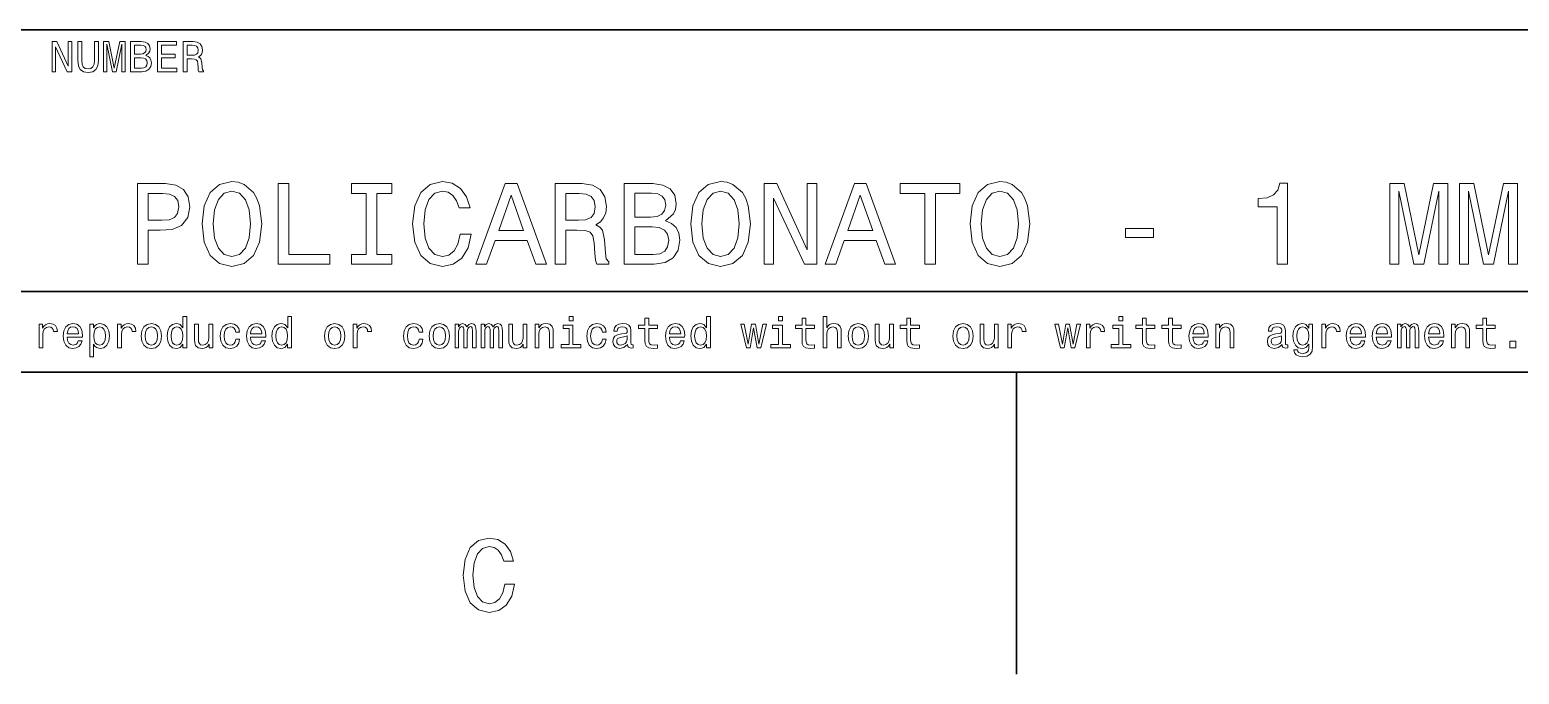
# Model space of a CAD drawing. Extents: x 0 to 841, y 0 to 594.
# Drawn here: x 686.5 to 760.5, y 5 to 37 of the extents above; entities that cross this region are included whole.
import ezdxf

# ---------------------------------------------------------------- set-up
doc = ezdxf.new("R2010")
doc.units = 0

msp = doc.modelspace()

# ---------------------------------------------------------------- linework, layer by layer
at = {"color": 7, "lineweight": 35}
for p, q in [((631, 37), (796, 37)), ((631, 24), (796, 24)), ((20, 20), (821, 20)), ((631, 20), (821, 20))]:
    msp.add_line(p, q, dxfattribs=at)
at = {"color": 7, "lineweight": 35, "ltscale": 0.375}
msp.add_line((735.5, 20), (735.5, 5), dxfattribs=at)
at = {"color": 7, "lineweight": 13}
for points in [[(687.567017, 34.918587), (687.746399, 34.918587), (687.746399, 36.148415), (688.32135, 34.918587), (688.552612, 34.918587), (688.552612, 36.418587), (688.371033, 36.418587), (688.371033, 35.188759), (687.802612, 36.418587), (687.567017, 36.418587)], [(688.84436, 35.489193), (688.874634, 35.219021), (688.969727, 35.026657), (689.1297, 34.916424), (689.360962, 34.877522), (689.590088, 34.916424), (689.75, 35.026657), (689.845093, 35.216858), (689.877502, 35.489193), (689.877502, 36.418587), (689.676514, 36.418587), (689.676514, 35.478386), (689.657043, 35.294666), (689.598694, 35.162823), (689.499268, 35.085014), (689.360962, 35.059078), (689.218323, 35.085014), (689.118896, 35.162823), (689.060547, 35.292507), (689.043213, 35.478386), (689.043213, 36.418587), (688.84436, 36.418587)], [(690.121765, 34.918587), (690.288208, 34.918587), (690.288208, 36.280258), (690.569153, 34.918587), (690.755066, 34.918587), (691.033875, 36.280258), (691.033875, 34.918587), (691.202454, 34.918587), (691.202454, 36.418587), (690.938782, 36.418587), (690.662109, 35.095821), (690.387634, 36.418587), (690.121765, 36.418587)], [(692.233459, 35.729107), (692.384705, 35.854465), (692.423645, 35.938759), (692.436584, 36.042507), (692.408508, 36.204609), (692.324219, 36.321323), (692.188049, 36.392651), (691.997864, 36.418587), (691.463989, 36.418587), (691.463989, 34.918587), (692.028076, 34.918587), (692.229126, 34.948845), (692.378235, 35.037464), (692.471191, 35.177952), (692.503601, 35.368153), (692.484131, 35.495678), (692.432251, 35.601585), (692.347961, 35.679394)], [(692.810547, 34.918587), (693.761536, 34.918587), (693.761536, 35.100143), (693.009399, 35.100143), (693.009399, 35.608067), (693.679382, 35.608067), (693.679382, 35.787464), (693.009399, 35.787464), (693.009399, 36.23703), (693.744263, 36.23703), (693.744263, 36.418587), (692.810547, 36.418587)], [(694.083557, 34.918587), (694.284607, 34.918587), (694.284607, 35.551872), (694.489929, 35.551872), (694.641235, 35.545387), (694.736328, 35.515129), (694.788208, 35.443802), (694.809814, 35.31628), (694.820618, 35.121758), (694.833557, 34.994236), (694.859497, 34.918587), (695.086487, 34.918587), (695.086487, 34.959652), (695.036743, 35.020172), (695.01947, 35.132565), (695.004333, 35.374638), (694.96759, 35.554035), (694.917847, 35.610229), (694.840088, 35.651295), (694.926514, 35.70533), (694.987061, 35.780979), (695.02594, 35.87608), (695.038879, 35.990631), (695.008667, 36.172188), (694.92218, 36.308357), (694.779541, 36.390488), (694.585022, 36.418587), (694.083557, 36.418587)], [(691.956787, 35.796108), (691.662842, 35.796108), (691.662842, 36.239193), (691.97406, 36.239193), (692.090759, 36.226223), (692.172913, 36.187317), (692.222595, 36.120316), (692.239929, 36.020893), (692.220459, 35.921467), (692.168579, 35.852303), (692.079956, 35.809078)], [(692.004333, 35.09798), (691.662842, 35.09798), (691.662842, 35.614552), (691.984863, 35.614552), (692.121033, 35.599422), (692.218323, 35.554035), (692.276672, 35.476223), (692.296143, 35.363831), (692.276672, 35.244957), (692.222595, 35.162823), (692.131836, 35.11311)], [(694.528809, 36.234871), (694.660645, 36.221901), (694.753601, 36.180836), (694.811951, 36.105186), (694.831421, 35.986309), (694.809814, 35.86095), (694.751465, 35.785301), (694.652039, 35.746395), (694.515869, 35.735588), (694.284607, 35.735588), (694.284607, 36.234871)], [(691.82135, 25.360231), (692.351624, 25.360231), (692.351624, 27.048992), (692.939514, 27.048992), (693.533142, 27.07781), (694.005798, 27.279539), (694.311279, 27.671471), (694.414978, 28.207493), (694.33429, 28.703171), (694.10376, 29.066284), (693.723389, 29.285303), (693.204651, 29.360231), (691.82135, 29.360231)], [(693.060547, 28.870317), (693.406372, 28.835735), (693.659973, 28.726225), (693.809814, 28.524496), (693.861694, 28.207493), (693.804077, 27.873199), (693.648438, 27.671471), (693.383301, 27.567724), (693.020203, 27.538906), (692.351624, 27.538906), (692.351624, 28.870317)], [(695.02594, 27.360231), (695.1297, 26.461096), (695.429443, 25.798271), (695.896301, 25.38905), (696.507202, 25.250721), (697.112427, 25.38905), (697.585022, 25.798271), (697.878967, 26.461096), (697.988464, 27.360231), (697.878967, 28.253603), (697.752197, 28.616714), (697.585022, 28.916428), (697.112427, 29.325649), (696.824219, 29.429396), (696.507202, 29.469742), (695.890503, 29.325649), (695.423645, 28.922192), (695.1297, 28.259367)], [(695.579285, 27.360231), (695.6427, 28.057638), (695.832886, 28.570606), (696.126831, 28.881845), (696.507202, 28.991356), (696.881836, 28.881845), (697.175781, 28.564842), (697.366028, 28.051874), (697.435181, 27.360231), (697.366028, 26.662825), (697.175781, 26.149857), (696.881836, 25.838617), (696.507202, 25.734871), (696.126831, 25.838617), (695.832886, 26.149857), (695.6427, 26.657061)], [(698.806946, 25.360231), (701.377563, 25.360231), (701.377563, 25.844381), (699.337219, 25.844381), (699.337219, 29.360231), (698.806946, 29.360231)], [(703.18158, 25.844381), (702.443848, 25.844381), (702.443848, 25.360231), (704.449585, 25.360231), (704.449585, 25.844381), (703.711853, 25.844381), (703.711853, 28.876081), (704.449585, 28.876081), (704.449585, 29.360231), (702.443848, 29.360231), (702.443848, 28.876081), (703.18158, 28.876081)], [(707.850159, 26.847263), (707.734863, 26.363113), (707.544678, 26.017292), (707.279541, 25.804035), (706.968323, 25.734871), (706.593689, 25.838617), (706.299744, 26.149857), (706.10376, 26.657061), (706.040344, 27.360231), (706.10376, 28.057638), (706.293945, 28.570606), (706.587891, 28.881845), (706.968323, 28.991356), (707.244995, 28.933718), (707.481262, 28.772335), (707.66571, 28.51297), (707.792542, 28.155621), (708.340088, 28.155621), (708.167175, 28.703171), (707.867432, 29.118156), (707.458252, 29.377522), (706.968323, 29.469742), (706.357361, 29.325649), (705.890503, 28.922192), (705.59082, 28.259367), (705.487061, 27.360231), (705.59082, 26.461096), (705.890503, 25.798271), (706.357361, 25.38905), (706.968323, 25.250721), (707.504333, 25.360231), (707.936646, 25.665707), (708.242065, 26.167149), (708.403503, 26.847263)], [(708.634033, 25.360231), (709.164307, 25.360231), (709.585022, 26.536024), (711.18158, 26.536024), (711.602295, 25.360231), (712.144104, 25.360231), (710.680115, 29.365995), (710.092224, 29.365995)], [(712.570618, 25.360231), (713.106628, 25.360231), (713.106628, 27.048992), (713.654175, 27.048992), (714.057678, 27.0317), (714.311279, 26.95101), (714.449585, 26.760807), (714.507202, 26.42075), (714.536011, 25.902018), (714.570618, 25.56196), (714.639771, 25.360231), (715.244995, 25.360231), (715.244995, 25.469742), (715.112427, 25.631124), (715.066284, 25.930836), (715.02594, 26.57637), (714.927979, 27.054756), (714.79541, 27.204613), (714.587891, 27.314121), (714.818481, 27.458214), (714.979858, 27.659943), (715.083618, 27.913546), (715.118164, 28.219021), (715.037476, 28.703171), (714.806946, 29.066284), (714.426514, 29.285303), (713.907776, 29.360231), (712.570618, 29.360231)], [(713.757935, 28.870317), (714.109497, 28.835735), (714.357361, 28.726225), (714.513, 28.524496), (714.56488, 28.207493), (714.507202, 27.873199), (714.351624, 27.671471), (714.086487, 27.567724), (713.723389, 27.538906), (713.106628, 27.538906), (713.106628, 28.870317)], [(718.046143, 27.521614), (718.449585, 27.855909), (718.553345, 28.080692), (718.587891, 28.357349), (718.513, 28.789627), (718.288208, 29.100864), (717.92511, 29.291067), (717.417908, 29.360231), (715.994263, 29.360231), (715.994263, 25.360231), (717.498596, 25.360231), (718.034607, 25.440924), (718.432312, 25.677235), (718.680115, 26.051874), (718.766602, 26.559078), (718.714722, 26.899136), (718.576416, 27.181557), (718.351624, 27.38905)], [(717.30835, 27.700289), (716.524536, 27.700289), (716.524536, 28.881845), (717.354492, 28.881845), (717.66571, 28.847263), (717.884766, 28.743517), (718.017334, 28.564842), (718.063416, 28.299713), (718.011536, 28.034582), (717.87323, 27.850145), (717.636902, 27.734871)], [(719.314148, 27.360231), (719.417908, 26.461096), (719.71759, 25.798271), (720.184448, 25.38905), (720.79541, 25.250721), (721.400574, 25.38905), (721.87323, 25.798271), (722.167175, 26.461096), (722.276672, 27.360231), (722.167175, 28.253603), (722.040344, 28.616714), (721.87323, 28.916428), (721.400574, 29.325649), (721.112427, 29.429396), (720.79541, 29.469742), (720.178711, 29.325649), (719.711853, 28.922192), (719.417908, 28.259367)], [(719.867432, 27.360231), (719.930847, 28.057638), (720.121033, 28.570606), (720.414978, 28.881845), (720.79541, 28.991356), (721.170044, 28.881845), (721.463989, 28.564842), (721.654175, 28.051874), (721.723389, 27.360231), (721.654175, 26.662825), (721.463989, 26.149857), (721.170044, 25.838617), (720.79541, 25.734871), (720.414978, 25.838617), (720.121033, 26.149857), (719.930847, 26.657061)], [(722.95105, 25.360231), (723.429382, 25.360231), (723.429382, 28.639771), (724.962524, 25.360231), (725.579285, 25.360231), (725.579285, 29.360231), (725.095093, 29.360231), (725.095093, 26.080692), (723.579285, 29.360231), (722.95105, 29.360231)], [(725.982727, 25.360231), (726.513, 25.360231), (726.933716, 26.536024), (728.530273, 26.536024), (728.95105, 25.360231), (729.492798, 25.360231), (728.028809, 29.365995), (727.440918, 29.365995)], [(730.939514, 25.360231), (731.469727, 25.360231), (731.469727, 28.876081), (732.680115, 28.876081), (732.680115, 29.360231), (729.723389, 29.360231), (729.723389, 28.876081), (730.939514, 28.876081)], [(733.193115, 27.360231), (733.296875, 26.461096), (733.596558, 25.798271), (734.063416, 25.38905), (734.674377, 25.250721), (735.279541, 25.38905), (735.752197, 25.798271), (736.046143, 26.461096), (736.15564, 27.360231), (736.046143, 28.253603), (735.919312, 28.616714), (735.752197, 28.916428), (735.279541, 29.325649), (734.991394, 29.429396), (734.674377, 29.469742), (734.057678, 29.325649), (733.59082, 28.922192), (733.296875, 28.259367)], [(733.746399, 27.360231), (733.809814, 28.057638), (734, 28.570606), (734.293945, 28.881845), (734.674377, 28.991356), (735.049011, 28.881845), (735.342957, 28.564842), (735.533142, 28.051874), (735.602295, 27.360231), (735.533142, 26.662825), (735.342957, 26.149857), (735.049011, 25.838617), (734.674377, 25.734871), (734.293945, 25.838617), (734, 26.149857), (733.809814, 26.657061)], [(748.449585, 25.360231), (748.97406, 25.360231), (748.97406, 29.38905), (748.582153, 29.38905), (748.478394, 29.037464), (748.270935, 28.801153), (747.953918, 28.662825), (747.515869, 28.616714), (747.515869, 28.207493), (748.449585, 28.207493)], [(754.05188, 25.360231), (754.495728, 25.360231), (754.495728, 28.991356), (755.244995, 25.360231), (755.740662, 25.360231), (756.484192, 28.991356), (756.484192, 25.360231), (756.933716, 25.360231), (756.933716, 29.360231), (756.230591, 29.360231), (755.492798, 25.832853), (754.760803, 29.360231), (754.05188, 29.360231)], [(757.521606, 25.360231), (757.965454, 25.360231), (757.965454, 28.991356), (758.714722, 25.360231), (759.210388, 25.360231), (759.953918, 28.991356), (759.953918, 25.360231), (760.403503, 25.360231), (760.403503, 29.360231), (759.700317, 29.360231), (758.962585, 25.832853), (758.230591, 29.360231), (757.521606, 29.360231)], [(709.76947, 27.025938), (710.386169, 28.789627), (711.00293, 27.025938)], [(727.118164, 27.025938), (727.734863, 28.789627), (728.351624, 27.025938)], [(717.435181, 25.838617), (716.524536, 25.838617), (716.524536, 27.216139), (717.383301, 27.216139), (717.746399, 27.175793), (718.005798, 27.054756), (718.161377, 26.847263), (718.213257, 26.547552), (718.161377, 26.230549), (718.017334, 26.011528), (717.775208, 25.878963)], [(740.916443, 26.680117), (742.311279, 26.680117), (742.311279, 27.135448), (740.916443, 27.135448)], [(686.922913, 21.214336), (687.113098, 21.214336), (687.113098, 21.877882), (687.132568, 22.037823), (687.190918, 22.152376), (687.286011, 22.22154), (687.413513, 22.245316), (687.508606, 22.230186), (687.579956, 22.186958), (687.623169, 22.113472), (687.638306, 22.014048), (687.830688, 22.014048), (687.804749, 22.189121), (687.733398, 22.31448), (687.614502, 22.390129), (687.452454, 22.416065), (687.342224, 22.398775), (687.24707, 22.355547), (687.162781, 22.282061), (687.095825, 22.182636), (687.095825, 22.375), (686.922913, 22.375)], [(688.319153, 21.739553), (689.079956, 21.739553), (689.082092, 21.828169), (689.047546, 22.076729), (688.952454, 22.262608), (688.801147, 22.375), (688.600098, 22.416065), (688.403442, 22.372837), (688.252136, 22.251801), (688.154907, 22.055115), (688.1203, 21.795748), (688.15271, 21.529898), (688.25, 21.335373), (688.399109, 21.214336), (688.593628, 21.173269), (688.762207, 21.201368), (688.900574, 21.274855), (689.002136, 21.391569), (689.060486, 21.54719), (688.872437, 21.54719), (688.833557, 21.460733), (688.777344, 21.395893), (688.617432, 21.344019), (688.494202, 21.367794), (688.401245, 21.443443), (688.340759, 21.566643), (688.319153, 21.733068)], [(688.319153, 21.899494), (688.342896, 22.04863), (688.401245, 22.158861), (688.489868, 22.225864), (688.606628, 22.24964), (688.721191, 22.225864), (688.809753, 22.158861), (688.863831, 22.04863), (688.88324, 21.899494)], [(689.63324, 22.195604), (689.63324, 22.375), (689.443054, 22.375), (689.443054, 20.764769), (689.63324, 20.764769), (689.63324, 21.391569), (689.700256, 21.289986), (689.77594, 21.222982), (689.966125, 21.173269), (690.147644, 21.214336), (690.290344, 21.337536), (690.38324, 21.532061), (690.417847, 21.795748), (690.38324, 22.057276), (690.290344, 22.251801), (690.147644, 22.372837), (689.966125, 22.416065), (689.862366, 22.403097), (689.773743, 22.36203), (689.69812, 22.292866)], [(689.933716, 21.344019), (689.806152, 21.372118), (689.713257, 21.458572), (689.654907, 21.599062), (689.635437, 21.795748), (689.654907, 21.990273), (689.713257, 22.130762), (689.806152, 22.215057), (689.933716, 22.245316), (690.050415, 22.215057), (690.143372, 22.128601), (690.201721, 21.988111), (690.223328, 21.795748), (690.201721, 21.601225), (690.143372, 21.458572), (690.050415, 21.372118)], [(690.826355, 21.214336), (691.016541, 21.214336), (691.016541, 21.877882), (691.036011, 22.037823), (691.09436, 22.152376), (691.189453, 22.22154), (691.316956, 22.245316), (691.412109, 22.230186), (691.483398, 22.186958), (691.526611, 22.113472), (691.541748, 22.014048), (691.734131, 22.014048), (691.708191, 22.189121), (691.636841, 22.31448), (691.518005, 22.390129), (691.355896, 22.416065), (691.245667, 22.398775), (691.150574, 22.355547), (691.066284, 22.282061), (690.999268, 22.182636), (690.999268, 22.375), (690.826355, 22.375)], [(692, 21.793587), (692.034546, 21.529898), (692.133972, 21.335373), (692.291748, 21.214336), (692.503601, 21.173269), (692.713257, 21.214336), (692.871033, 21.333212), (692.970459, 21.527737), (693.007202, 21.793587), (692.970459, 22.057276), (692.871033, 22.253962), (692.713257, 22.372837), (692.503601, 22.416065), (692.291748, 22.372837), (692.133972, 22.251801), (692.034546, 22.057276)], [(692.194519, 21.795748), (692.213928, 21.990273), (692.274475, 22.130762), (692.371704, 22.217218), (692.503601, 22.247478), (692.63324, 22.217218), (692.73053, 22.132925), (692.791016, 21.990273), (692.812683, 21.795748), (692.791016, 21.599062), (692.73053, 21.456411), (692.63324, 21.369955), (692.503601, 21.341858), (692.371704, 21.369955), (692.274475, 21.456411), (692.213928, 21.599062)], [(694.070557, 21.393732), (694.070557, 21.214336), (694.260803, 21.214336), (694.260803, 22.766211), (694.072754, 22.766211), (694.072754, 22.197765), (693.927917, 22.36203), (693.839294, 22.400936), (693.737732, 22.416065), (693.554016, 22.372837), (693.411377, 22.251801), (693.31842, 22.057276), (693.286011, 21.795748), (693.31842, 21.534222), (693.411377, 21.337536), (693.554016, 21.214336), (693.737732, 21.173269), (693.839294, 21.1884), (693.930115, 21.227304)], [(693.770142, 22.245316), (693.895508, 22.215057), (693.990601, 22.130762), (694.046814, 21.990273), (694.06842, 21.795748), (694.046814, 21.599062), (693.990601, 21.458572), (693.895508, 21.372118), (693.770142, 21.344019), (693.651245, 21.372118), (693.560486, 21.458572), (693.5, 21.601225), (693.48053, 21.795748), (693.5, 21.988111), (693.560486, 22.128601), (693.651245, 22.215057)], [(695.553284, 22.375), (695.363098, 22.375), (695.363098, 21.704971), (695.341492, 21.549351), (695.278809, 21.436958), (695.181519, 21.367794), (695.054016, 21.34618), (694.952393, 21.363472), (694.887573, 21.415344), (694.85083, 21.503962), (694.842163, 21.629322), (694.842163, 22.375), (694.651978, 22.375), (694.651978, 21.61203), (694.658447, 21.458572), (694.699524, 21.331051), (694.82489, 21.214336), (695.025879, 21.173269), (695.133972, 21.1884), (695.226929, 21.227304), (695.306885, 21.294308), (695.371704, 21.391569), (695.371704, 21.214336), (695.553284, 21.214336)], [(696.698792, 21.990273), (696.886841, 21.990273), (696.847961, 22.163183), (696.755005, 22.299351), (696.610229, 22.383644), (696.42218, 22.416065), (696.214661, 22.372837), (696.056885, 22.251801), (695.957458, 22.055115), (695.922852, 21.791426), (695.955322, 21.529898), (696.052551, 21.335373), (696.206055, 21.214336), (696.415649, 21.173269), (696.601563, 21.20569), (696.746338, 21.296469), (696.845825, 21.439119), (696.889038, 21.629322), (696.707458, 21.629322), (696.675049, 21.508284), (696.614502, 21.417507), (696.528076, 21.361311), (696.42218, 21.344019), (696.290283, 21.372118), (696.19519, 21.458572), (696.136841, 21.599062), (696.117432, 21.797911), (696.136841, 21.992434), (696.197388, 22.132925), (696.294617, 22.219379), (696.42218, 22.24964), (696.534546, 22.230186), (696.618835, 22.180475), (696.675049, 22.098343)], [(697.427185, 21.739553), (698.187988, 21.739553), (698.190186, 21.828169), (698.155579, 22.076729), (698.060486, 22.262608), (697.90918, 22.375), (697.708191, 22.416065), (697.511475, 22.372837), (697.360229, 22.251801), (697.262939, 22.055115), (697.228333, 21.795748), (697.260803, 21.529898), (697.358032, 21.335373), (697.507202, 21.214336), (697.701721, 21.173269), (697.8703, 21.201368), (698.008606, 21.274855), (698.110229, 21.391569), (698.168579, 21.54719), (697.98053, 21.54719), (697.941589, 21.460733), (697.885437, 21.395893), (697.725464, 21.344019), (697.602295, 21.367794), (697.509338, 21.443443), (697.448853, 21.566643), (697.427185, 21.733068)], [(697.427185, 21.899494), (697.450989, 22.04863), (697.509338, 22.158861), (697.597961, 22.225864), (697.714661, 22.24964), (697.829224, 22.225864), (697.917847, 22.158861), (697.971863, 22.04863), (697.991333, 21.899494)], [(699.275208, 21.393732), (699.275208, 21.214336), (699.465393, 21.214336), (699.465393, 22.766211), (699.277344, 22.766211), (699.277344, 22.197765), (699.132568, 22.36203), (699.043945, 22.400936), (698.942322, 22.416065), (698.758606, 22.372837), (698.615967, 22.251801), (698.52301, 22.057276), (698.490601, 21.795748), (698.52301, 21.534222), (698.615967, 21.337536), (698.758606, 21.214336), (698.942322, 21.173269), (699.043945, 21.1884), (699.134705, 21.227304)], [(698.974731, 22.245316), (699.100098, 22.215057), (699.19519, 22.130762), (699.251404, 21.990273), (699.27301, 21.795748), (699.251404, 21.599062), (699.19519, 21.458572), (699.100098, 21.372118), (698.974731, 21.344019), (698.855896, 21.372118), (698.765137, 21.458572), (698.70459, 21.601225), (698.68512, 21.795748), (698.70459, 21.988111), (698.765137, 22.128601), (698.855896, 22.215057)], [(701.108032, 21.793587), (701.142639, 21.529898), (701.242065, 21.335373), (701.399841, 21.214336), (701.611633, 21.173269), (701.821289, 21.214336), (701.979065, 21.333212), (702.078491, 21.527737), (702.115234, 21.793587), (702.078491, 22.057276), (701.979065, 22.253962), (701.821289, 22.372837), (701.611633, 22.416065), (701.399841, 22.372837), (701.242065, 22.251801), (701.142639, 22.057276)], [(701.302551, 21.795748), (701.322021, 21.990273), (701.382568, 22.130762), (701.479797, 22.217218), (701.611633, 22.247478), (701.741333, 22.217218), (701.838623, 22.132925), (701.899109, 21.990273), (701.920715, 21.795748), (701.899109, 21.599062), (701.838623, 21.456411), (701.741333, 21.369955), (701.611633, 21.341858), (701.479797, 21.369955), (701.382568, 21.456411), (701.322021, 21.599062)], [(702.536743, 21.214336), (702.726929, 21.214336), (702.726929, 21.877882), (702.746399, 22.037823), (702.804749, 22.152376), (702.899841, 22.22154), (703.027344, 22.245316), (703.122437, 22.230186), (703.193787, 22.186958), (703.237, 22.113472), (703.252136, 22.014048), (703.444519, 22.014048), (703.418579, 22.189121), (703.347229, 22.31448), (703.228394, 22.390129), (703.066284, 22.416065), (702.956055, 22.398775), (702.860962, 22.355547), (702.776611, 22.282061), (702.709656, 22.182636), (702.709656, 22.375), (702.536743, 22.375)], [(705.806885, 21.990273), (705.994934, 21.990273), (705.956055, 22.163183), (705.863098, 22.299351), (705.718262, 22.383644), (705.530273, 22.416065), (705.322754, 22.372837), (705.164978, 22.251801), (705.065552, 22.055115), (705.030945, 21.791426), (705.063354, 21.529898), (705.160645, 21.335373), (705.314087, 21.214336), (705.523743, 21.173269), (705.709656, 21.20569), (705.854431, 21.296469), (705.953857, 21.439119), (705.997131, 21.629322), (705.815552, 21.629322), (705.783142, 21.508284), (705.722595, 21.417507), (705.636169, 21.361311), (705.530273, 21.344019), (705.398376, 21.372118), (705.303284, 21.458572), (705.244934, 21.599062), (705.225464, 21.797911), (705.244934, 21.992434), (705.305481, 22.132925), (705.40271, 22.219379), (705.530273, 22.24964), (705.642639, 22.230186), (705.726929, 22.180475), (705.783142, 22.098343)], [(706.312683, 21.793587), (706.347229, 21.529898), (706.446655, 21.335373), (706.604431, 21.214336), (706.816284, 21.173269), (707.02594, 21.214336), (707.183716, 21.333212), (707.283142, 21.527737), (707.319885, 21.793587), (707.283142, 22.057276), (707.183716, 22.253962), (707.02594, 22.372837), (706.816284, 22.416065), (706.604431, 22.372837), (706.446655, 22.251801), (706.347229, 22.057276)], [(706.507202, 21.795748), (706.526672, 21.990273), (706.587158, 22.130762), (706.684448, 22.217218), (706.816284, 22.247478), (706.945923, 22.217218), (707.043213, 22.132925), (707.10376, 21.990273), (707.125366, 21.795748), (707.10376, 21.599062), (707.043213, 21.456411), (706.945923, 21.369955), (706.816284, 21.341858), (706.684448, 21.369955), (706.587158, 21.456411), (706.526672, 21.599062)], [(707.59436, 21.214336), (707.76947, 21.214336), (707.76947, 21.990273), (707.780273, 22.106987), (707.812683, 22.191282), (707.862366, 22.240993), (707.927246, 22.260447), (707.979126, 22.243155), (708.013672, 22.199926), (708.030945, 22.12644), (708.037476, 22.029179), (708.037476, 21.214336), (708.201721, 21.214336), (708.201721, 21.990273), (708.212524, 22.104826), (708.244934, 22.189121), (708.296814, 22.240993), (708.361694, 22.260447), (708.413513, 22.243155), (708.44812, 22.199926), (708.469727, 22.029179), (708.469727, 21.214336), (708.644775, 21.214336), (708.644775, 22.016211), (708.633972, 22.182636), (708.599426, 22.310158), (708.530273, 22.387968), (708.417847, 22.416065), (708.286011, 22.372837), (708.184448, 22.247478), (708.104492, 22.370676), (707.970459, 22.416065), (707.847229, 22.372837), (707.762939, 22.251801), (707.762939, 22.375), (707.59436, 22.375)], [(708.895508, 21.214336), (709.070618, 21.214336), (709.070618, 21.990273), (709.081421, 22.106987), (709.113831, 22.191282), (709.163513, 22.240993), (709.228394, 22.260447), (709.280273, 22.243155), (709.314819, 22.199926), (709.332153, 22.12644), (709.338623, 22.029179), (709.338623, 21.214336), (709.502869, 21.214336), (709.502869, 21.990273), (709.513672, 22.104826), (709.546082, 22.189121), (709.597961, 22.240993), (709.662842, 22.260447), (709.714722, 22.243155), (709.749268, 22.199926), (709.770874, 22.029179), (709.770874, 21.214336), (709.945984, 21.214336), (709.945984, 22.016211), (709.935181, 22.182636), (709.900574, 22.310158), (709.831421, 22.387968), (709.718994, 22.416065), (709.587158, 22.372837), (709.485596, 22.247478), (709.40564, 22.370676), (709.271606, 22.416065), (709.148438, 22.372837), (709.064087, 22.251801), (709.064087, 22.375), (708.895508, 22.375)], [(711.167114, 22.375), (710.976929, 22.375), (710.976929, 21.704971), (710.955322, 21.549351), (710.892639, 21.436958), (710.79541, 21.367794), (710.667847, 21.34618), (710.566284, 21.363472), (710.501465, 21.415344), (710.464722, 21.503962), (710.456055, 21.629322), (710.456055, 22.375), (710.265869, 22.375), (710.265869, 21.61203), (710.272339, 21.458572), (710.313416, 21.331051), (710.438782, 21.214336), (710.639771, 21.173269), (710.747803, 21.1884), (710.840759, 21.227304), (710.920776, 21.294308), (710.985596, 21.391569), (710.985596, 21.214336), (711.167114, 21.214336)], [(711.573486, 21.214336), (711.763672, 21.214336), (711.763672, 21.884365), (711.783142, 22.037823), (711.845825, 22.150215), (711.943115, 22.219379), (712.072754, 22.245316), (712.176514, 22.223701), (712.241333, 22.165344), (712.273804, 22.068083), (712.284607, 21.9384), (712.284607, 21.214336), (712.474792, 21.214336), (712.474792, 21.977304), (712.466125, 22.130762), (712.427246, 22.258286), (712.299683, 22.375), (712.10083, 22.416065), (711.990601, 22.400936), (711.897705, 22.359869), (711.817749, 22.290705), (711.755066, 22.197765), (711.755066, 22.375), (711.573486, 22.375)], [(713.456055, 21.374279), (713.456055, 22.336094), (712.96759, 22.336094), (712.96759, 22.17399), (713.265869, 22.17399), (713.265869, 21.374279), (712.876831, 21.374279), (712.876831, 21.214336), (713.849426, 21.214336), (713.849426, 21.374279)], [(713.462524, 22.766211), (713.261536, 22.766211), (713.261536, 22.550072), (713.462524, 22.550072)], [(714.914978, 21.990273), (715.103027, 21.990273), (715.064148, 22.163183), (714.971191, 22.299351), (714.826355, 22.383644), (714.638306, 22.416065), (714.430847, 22.372837), (714.273071, 22.251801), (714.173645, 22.055115), (714.139038, 21.791426), (714.171448, 21.529898), (714.268738, 21.335373), (714.42218, 21.214336), (714.631836, 21.173269), (714.817749, 21.20569), (714.962524, 21.296469), (715.061951, 21.439119), (715.105225, 21.629322), (714.923645, 21.629322), (714.891235, 21.508284), (714.830688, 21.417507), (714.744263, 21.361311), (714.638306, 21.344019), (714.50647, 21.372118), (714.411377, 21.458572), (714.353027, 21.599062), (714.333557, 21.797911), (714.353027, 21.992434), (714.413574, 22.132925), (714.510803, 22.219379), (714.638306, 22.24964), (714.750732, 22.230186), (714.835022, 22.180475), (714.891235, 22.098343)], [(716.166443, 21.365633), (716.166443, 21.35915), (716.177246, 21.285662), (716.209656, 21.233789), (716.345825, 21.192722), (716.451721, 21.210014), (716.451721, 21.356987), (716.406372, 21.350504), (716.345825, 21.378601), (716.335022, 21.465057), (716.335022, 22.065922), (716.309082, 22.219379), (716.233459, 22.32745), (716.101563, 22.39229), (715.91571, 22.416065), (715.734131, 22.390129), (715.600159, 22.316643), (715.515869, 22.202089), (715.487732, 22.050793), (715.487732, 22.037823), (715.658508, 22.037823), (715.673645, 22.128601), (715.721191, 22.193443), (715.799011, 22.232347), (715.909241, 22.247478), (716.015137, 22.236671), (716.090759, 22.20425), (716.136169, 22.148054), (716.151306, 22.070244), (716.142639, 21.979465), (716.108093, 21.934076), (716.021606, 21.912464), (715.859497, 21.895172), (715.673645, 21.856268), (715.541809, 21.787104), (715.463989, 21.679033), (715.440186, 21.519091), (715.461792, 21.37644), (715.528809, 21.270533), (715.636902, 21.203529), (715.786011, 21.179754), (715.987061, 21.225143)], [(717.033142, 22.17399), (717.033142, 21.592579), (717.046143, 21.404537), (717.106628, 21.274855), (717.227661, 21.199207), (717.432983, 21.173269), (717.657776, 21.184076), (717.657776, 21.348343), (717.49353, 21.335373), (717.34436, 21.352665), (717.264404, 21.4067), (717.229858, 21.497478), (717.223328, 21.625), (717.223328, 22.17399), (717.657776, 22.17399), (717.657776, 22.336094), (717.223328, 22.336094), (717.223328, 22.675432), (717.033142, 22.675432), (717.033142, 22.336094), (716.70459, 22.336094), (716.70459, 22.17399)], [(718.245667, 21.739553), (719.00647, 21.739553), (719.008667, 21.828169), (718.97406, 22.076729), (718.878967, 22.262608), (718.727661, 22.375), (718.526672, 22.416065), (718.329956, 22.372837), (718.178711, 22.251801), (718.081421, 22.055115), (718.046814, 21.795748), (718.079285, 21.529898), (718.176514, 21.335373), (718.325684, 21.214336), (718.520203, 21.173269), (718.688782, 21.201368), (718.827087, 21.274855), (718.928711, 21.391569), (718.987061, 21.54719), (718.799011, 21.54719), (718.760071, 21.460733), (718.703918, 21.395893), (718.543945, 21.344019), (718.420776, 21.367794), (718.32782, 21.443443), (718.267334, 21.566643), (718.245667, 21.733068)], [(718.245667, 21.899494), (718.26947, 22.04863), (718.32782, 22.158861), (718.416443, 22.225864), (718.533142, 22.24964), (718.647705, 22.225864), (718.736328, 22.158861), (718.790344, 22.04863), (718.809814, 21.899494)], [(720.093689, 21.393732), (720.093689, 21.214336), (720.283875, 21.214336), (720.283875, 22.766211), (720.095825, 22.766211), (720.095825, 22.197765), (719.95105, 22.36203), (719.862427, 22.400936), (719.760803, 22.416065), (719.577087, 22.372837), (719.434448, 22.251801), (719.341492, 22.057276), (719.309082, 21.795748), (719.341492, 21.534222), (719.434448, 21.337536), (719.577087, 21.214336), (719.760803, 21.173269), (719.862427, 21.1884), (719.953186, 21.227304)], [(719.793213, 22.245316), (719.918579, 22.215057), (720.013672, 22.130762), (720.069885, 21.990273), (720.091492, 21.795748), (720.069885, 21.599062), (720.013672, 21.458572), (719.918579, 21.372118), (719.793213, 21.344019), (719.674377, 21.372118), (719.583618, 21.458572), (719.523071, 21.601225), (719.503601, 21.795748), (719.523071, 21.988111), (719.583618, 22.128601), (719.674377, 22.215057)], [(722.257202, 21.214336), (722.430115, 22.199926), (722.603027, 21.214336), (722.784607, 21.214336), (723.069885, 22.375), (722.886169, 22.375), (722.693848, 21.389408), (722.523071, 22.375), (722.335022, 22.375), (722.164307, 21.389408), (721.971924, 22.375), (721.790344, 22.375), (722.075684, 21.214336)], [(723.865295, 21.374279), (723.865295, 22.336094), (723.376831, 22.336094), (723.376831, 22.17399), (723.67511, 22.17399), (723.67511, 21.374279), (723.286011, 21.374279), (723.286011, 21.214336), (724.258667, 21.214336), (724.258667, 21.374279)], [(723.871765, 22.766211), (723.670776, 22.766211), (723.670776, 22.550072), (723.871765, 22.550072)], [(724.840088, 22.17399), (724.840088, 21.592579), (724.853027, 21.404537), (724.913574, 21.274855), (725.034607, 21.199207), (725.239929, 21.173269), (725.464722, 21.184076), (725.464722, 21.348343), (725.300476, 21.335373), (725.151306, 21.352665), (725.07135, 21.4067), (725.036743, 21.497478), (725.030273, 21.625), (725.030273, 22.17399), (725.464722, 22.17399), (725.464722, 22.336094), (725.030273, 22.336094), (725.030273, 22.675432), (724.840088, 22.675432), (724.840088, 22.336094), (724.511536, 22.336094), (724.511536, 22.17399)], [(725.886169, 21.214336), (726.076416, 21.214336), (726.076416, 21.884365), (726.095825, 22.037823), (726.158508, 22.150215), (726.255798, 22.219379), (726.385498, 22.245316), (726.489197, 22.223701), (726.554077, 22.165344), (726.586487, 22.068083), (726.59729, 21.9384), (726.59729, 21.214336), (726.787476, 21.214336), (726.787476, 21.977304), (726.77887, 22.130762), (726.739929, 22.258286), (726.612427, 22.375), (726.413574, 22.416065), (726.305481, 22.400936), (726.212585, 22.359869), (726.134766, 22.295029), (726.076416, 22.206411), (726.076416, 22.766211), (725.886169, 22.766211)], [(727.131165, 21.793587), (727.16571, 21.529898), (727.265137, 21.335373), (727.422913, 21.214336), (727.634766, 21.173269), (727.844421, 21.214336), (728.002197, 21.333212), (728.101624, 21.527737), (728.138367, 21.793587), (728.101624, 22.057276), (728.002197, 22.253962), (727.844421, 22.372837), (727.634766, 22.416065), (727.422913, 22.372837), (727.265137, 22.251801), (727.16571, 22.057276)], [(727.325684, 21.795748), (727.345154, 21.990273), (727.40564, 22.130762), (727.50293, 22.217218), (727.634766, 22.247478), (727.764404, 22.217218), (727.861694, 22.132925), (727.922241, 21.990273), (727.943848, 21.795748), (727.922241, 21.599062), (727.861694, 21.456411), (727.764404, 21.369955), (727.634766, 21.341858), (727.50293, 21.369955), (727.40564, 21.456411), (727.345154, 21.599062)], [(729.383301, 22.375), (729.193115, 22.375), (729.193115, 21.704971), (729.171509, 21.549351), (729.108826, 21.436958), (729.011536, 21.367794), (728.884033, 21.34618), (728.782471, 21.363472), (728.71759, 21.415344), (728.680847, 21.503962), (728.672241, 21.629322), (728.672241, 22.375), (728.481995, 22.375), (728.481995, 21.61203), (728.488525, 21.458572), (728.529541, 21.331051), (728.654907, 21.214336), (728.855957, 21.173269), (728.963989, 21.1884), (729.056946, 21.227304), (729.136902, 21.294308), (729.201782, 21.391569), (729.201782, 21.214336), (729.383301, 21.214336)], [(730.044678, 22.17399), (730.044678, 21.592579), (730.057678, 21.404537), (730.118164, 21.274855), (730.239258, 21.199207), (730.44458, 21.173269), (730.669312, 21.184076), (730.669312, 21.348343), (730.505066, 21.335373), (730.355957, 21.352665), (730.276001, 21.4067), (730.241394, 21.497478), (730.234924, 21.625), (730.234924, 22.17399), (730.669312, 22.17399), (730.669312, 22.336094), (730.234924, 22.336094), (730.234924, 22.675432), (730.044678, 22.675432), (730.044678, 22.336094), (729.716187, 22.336094), (729.716187, 22.17399)], [(732.335754, 21.793587), (732.370361, 21.529898), (732.469788, 21.335373), (732.627563, 21.214336), (732.839355, 21.173269), (733.049011, 21.214336), (733.206787, 21.333212), (733.306213, 21.527737), (733.342957, 21.793587), (733.306213, 22.057276), (733.206787, 22.253962), (733.049011, 22.372837), (732.839355, 22.416065), (732.627563, 22.372837), (732.469788, 22.251801), (732.370361, 22.057276)], [(732.530273, 21.795748), (732.549744, 21.990273), (732.610291, 22.130762), (732.70752, 22.217218), (732.839355, 22.247478), (732.969055, 22.217218), (733.066345, 22.132925), (733.126831, 21.990273), (733.148438, 21.795748), (733.126831, 21.599062), (733.066345, 21.456411), (732.969055, 21.369955), (732.839355, 21.341858), (732.70752, 21.369955), (732.610291, 21.456411), (732.549744, 21.599062)], [(734.587952, 22.375), (734.397705, 22.375), (734.397705, 21.704971), (734.376099, 21.549351), (734.313416, 21.436958), (734.216187, 21.367794), (734.088623, 21.34618), (733.987061, 21.363472), (733.922241, 21.415344), (733.885498, 21.503962), (733.876831, 21.629322), (733.876831, 22.375), (733.686646, 22.375), (733.686646, 21.61203), (733.693115, 21.458572), (733.734192, 21.331051), (733.859558, 21.214336), (734.060547, 21.173269), (734.16864, 21.1884), (734.261597, 21.227304), (734.341553, 21.294308), (734.406372, 21.391569), (734.406372, 21.214336), (734.587952, 21.214336)], [(735.065613, 21.214336), (735.255798, 21.214336), (735.255798, 21.877882), (735.275269, 22.037823), (735.333618, 22.152376), (735.428711, 22.22154), (735.556213, 22.245316), (735.651367, 22.230186), (735.722656, 22.186958), (735.765869, 22.113472), (735.781006, 22.014048), (735.973389, 22.014048), (735.947449, 22.189121), (735.876099, 22.31448), (735.757263, 22.390129), (735.595154, 22.416065), (735.484924, 22.398775), (735.389832, 22.355547), (735.305542, 22.282061), (735.238525, 22.182636), (735.238525, 22.375), (735.065613, 22.375)], [(737.871094, 21.214336), (738.044006, 22.199926), (738.216919, 21.214336), (738.398438, 21.214336), (738.683777, 22.375), (738.500061, 22.375), (738.307678, 21.389408), (738.136963, 22.375), (737.948914, 22.375), (737.778137, 21.389408), (737.585754, 22.375), (737.404236, 22.375), (737.689514, 21.214336)], [(738.969055, 21.214336), (739.159302, 21.214336), (739.159302, 21.877882), (739.178711, 22.037823), (739.237061, 22.152376), (739.332153, 22.22154), (739.459717, 22.245316), (739.55481, 22.230186), (739.626099, 22.186958), (739.669373, 22.113472), (739.684509, 22.014048), (739.876831, 22.014048), (739.850891, 22.189121), (739.779602, 22.31448), (739.660706, 22.390129), (739.498596, 22.416065), (739.388367, 22.398775), (739.293274, 22.355547), (739.208984, 22.282061), (739.141968, 22.182636), (739.141968, 22.375), (738.969055, 22.375)], [(740.780334, 21.374279), (740.780334, 22.336094), (740.29187, 22.336094), (740.29187, 22.17399), (740.590088, 22.17399), (740.590088, 21.374279), (740.20105, 21.374279), (740.20105, 21.214336), (741.173706, 21.214336), (741.173706, 21.374279)], [(740.786804, 22.766211), (740.585815, 22.766211), (740.585815, 22.550072), (740.786804, 22.550072)], [(741.755127, 22.17399), (741.755127, 21.592579), (741.768066, 21.404537), (741.828613, 21.274855), (741.949646, 21.199207), (742.154968, 21.173269), (742.379761, 21.184076), (742.379761, 21.348343), (742.215454, 21.335373), (742.066345, 21.352665), (741.986389, 21.4067), (741.951782, 21.497478), (741.945313, 21.625), (741.945313, 22.17399), (742.379761, 22.17399), (742.379761, 22.336094), (741.945313, 22.336094), (741.945313, 22.675432), (741.755127, 22.675432), (741.755127, 22.336094), (741.426575, 22.336094), (741.426575, 22.17399)], [(743.056274, 22.17399), (743.056274, 21.592579), (743.069214, 21.404537), (743.129761, 21.274855), (743.250793, 21.199207), (743.456116, 21.173269), (743.680908, 21.184076), (743.680908, 21.348343), (743.516602, 21.335373), (743.367493, 21.352665), (743.287537, 21.4067), (743.25293, 21.497478), (743.24646, 21.625), (743.24646, 22.17399), (743.680908, 22.17399), (743.680908, 22.336094), (743.24646, 22.336094), (743.24646, 22.675432), (743.056274, 22.675432), (743.056274, 22.336094), (742.727722, 22.336094), (742.727722, 22.17399)], [(744.268799, 21.739553), (745.029602, 21.739553), (745.031738, 21.828169), (744.997192, 22.076729), (744.9021, 22.262608), (744.750793, 22.375), (744.549744, 22.416065), (744.353088, 22.372837), (744.201782, 22.251801), (744.104492, 22.055115), (744.069946, 21.795748), (744.102356, 21.529898), (744.199646, 21.335373), (744.348755, 21.214336), (744.543274, 21.173269), (744.711853, 21.201368), (744.85022, 21.274855), (744.951782, 21.391569), (745.010132, 21.54719), (744.822083, 21.54719), (744.783203, 21.460733), (744.72699, 21.395893), (744.567078, 21.344019), (744.443848, 21.367794), (744.350952, 21.443443), (744.290405, 21.566643), (744.268799, 21.733068)], [(744.268799, 21.899494), (744.292542, 22.04863), (744.350952, 22.158861), (744.439514, 22.225864), (744.556274, 22.24964), (744.670776, 22.225864), (744.759399, 22.158861), (744.813477, 22.04863), (744.832886, 21.899494)], [(745.403503, 21.214336), (745.59375, 21.214336), (745.59375, 21.884365), (745.613159, 22.037823), (745.675842, 22.150215), (745.773132, 22.219379), (745.902771, 22.245316), (746.006531, 22.223701), (746.071411, 22.165344), (746.103821, 22.068083), (746.114624, 21.9384), (746.114624, 21.214336), (746.30481, 21.214336), (746.30481, 21.977304), (746.296143, 22.130762), (746.257263, 22.258286), (746.129761, 22.375), (745.930908, 22.416065), (745.820679, 22.400936), (745.727722, 22.359869), (745.647766, 22.290705), (745.585083, 22.197765), (745.585083, 22.375), (745.403503, 22.375)], [(748.695313, 21.365633), (748.695313, 21.35915), (748.706116, 21.285662), (748.738525, 21.233789), (748.874695, 21.192722), (748.980591, 21.210014), (748.980591, 21.356987), (748.935242, 21.350504), (748.874695, 21.378601), (748.863892, 21.465057), (748.863892, 22.065922), (748.837952, 22.219379), (748.762329, 22.32745), (748.630493, 22.39229), (748.44458, 22.416065), (748.263062, 22.390129), (748.129028, 22.316643), (748.044739, 22.202089), (748.016602, 22.050793), (748.016602, 22.037823), (748.187378, 22.037823), (748.202515, 22.128601), (748.250061, 22.193443), (748.327881, 22.232347), (748.43811, 22.247478), (748.544006, 22.236671), (748.619629, 22.20425), (748.665039, 22.148054), (748.680176, 22.070244), (748.671509, 21.979465), (748.636963, 21.934076), (748.550476, 21.912464), (748.388367, 21.895172), (748.202515, 21.856268), (748.070679, 21.787104), (747.992859, 21.679033), (747.969116, 21.519091), (747.990723, 21.37644), (748.057678, 21.270533), (748.165771, 21.203529), (748.31488, 21.179754), (748.51593, 21.225143)], [(750.210449, 21.266209), (750.210449, 22.375), (750.02887, 22.375), (750.02887, 22.186958), (749.879761, 22.357708), (749.78894, 22.400936), (749.687378, 22.416065), (749.503662, 22.372837), (749.361023, 22.251801), (749.268066, 22.057276), (749.235657, 21.795748), (749.268066, 21.532061), (749.361023, 21.337536), (749.503662, 21.214336), (749.687378, 21.173269), (749.791138, 21.1884), (749.877563, 21.227304), (750.02887, 21.391569), (750.02887, 21.227304), (750.011597, 21.097622), (749.96405, 21.004683), (749.873291, 20.950647), (749.737122, 20.931194), (749.618225, 20.944164), (749.533936, 20.976583), (749.484192, 21.03278), (749.469116, 21.108429), (749.2854, 21.108429), (749.2854, 21.099783), (749.313477, 20.961454), (749.399902, 20.857708), (749.538269, 20.790705), (749.726318, 20.76693), (749.95105, 20.799351), (750.10022, 20.890129), (750.184509, 21.047911)], [(749.432373, 21.795748), (749.451782, 21.988111), (749.510132, 22.130762), (749.600952, 22.215057), (749.721985, 22.245316), (749.849487, 22.215057), (749.94458, 22.130762), (750.00293, 21.988111), (750.024536, 21.795748), (750.00293, 21.599062), (749.94458, 21.458572), (749.849487, 21.372118), (749.721985, 21.344019), (749.600952, 21.372118), (749.510132, 21.458572), (749.451782, 21.601225)], [(750.679443, 21.214336), (750.86969, 21.214336), (750.86969, 21.877882), (750.889099, 22.037823), (750.94751, 22.152376), (751.042603, 22.22154), (751.170105, 22.245316), (751.265198, 22.230186), (751.336548, 22.186958), (751.379761, 22.113472), (751.394897, 22.014048), (751.587219, 22.014048), (751.561279, 22.189121), (751.48999, 22.31448), (751.371094, 22.390129), (751.208984, 22.416065), (751.098755, 22.398775), (751.003662, 22.355547), (750.919373, 22.282061), (750.852356, 22.182636), (750.852356, 22.375), (750.679443, 22.375)], [(752.075745, 21.739553), (752.836548, 21.739553), (752.838684, 21.828169), (752.804077, 22.076729), (752.708984, 22.262608), (752.557739, 22.375), (752.356689, 22.416065), (752.160034, 22.372837), (752.008728, 22.251801), (751.911438, 22.055115), (751.876892, 21.795748), (751.909302, 21.529898), (752.006531, 21.335373), (752.155701, 21.214336), (752.35022, 21.173269), (752.518799, 21.201368), (752.657104, 21.274855), (752.758728, 21.391569), (752.817078, 21.54719), (752.629028, 21.54719), (752.590149, 21.460733), (752.533936, 21.395893), (752.374023, 21.344019), (752.250793, 21.367794), (752.157837, 21.443443), (752.097351, 21.566643), (752.075745, 21.733068)], [(752.075745, 21.899494), (752.099487, 22.04863), (752.157837, 22.158861), (752.24646, 22.225864), (752.363159, 22.24964), (752.477722, 22.225864), (752.566345, 22.158861), (752.620361, 22.04863), (752.639832, 21.899494)], [(753.376892, 21.739553), (754.137695, 21.739553), (754.139832, 21.828169), (754.105286, 22.076729), (754.010132, 22.262608), (753.858887, 22.375), (753.657837, 22.416065), (753.461182, 22.372837), (753.309875, 22.251801), (753.212585, 22.055115), (753.17804, 21.795748), (753.210449, 21.529898), (753.307739, 21.335373), (753.456848, 21.214336), (753.651367, 21.173269), (753.819946, 21.201368), (753.958313, 21.274855), (754.059875, 21.391569), (754.118225, 21.54719), (753.930176, 21.54719), (753.891296, 21.460733), (753.835083, 21.395893), (753.675171, 21.344019), (753.551941, 21.367794), (753.458984, 21.443443), (753.398499, 21.566643), (753.376892, 21.733068)], [(753.376892, 21.899494), (753.400635, 22.04863), (753.458984, 22.158861), (753.547607, 22.225864), (753.664307, 22.24964), (753.77887, 22.225864), (753.867493, 22.158861), (753.92157, 22.04863), (753.940979, 21.899494)], [(754.435974, 21.214336), (754.611023, 21.214336), (754.611023, 21.990273), (754.621826, 22.106987), (754.654236, 22.191282), (754.703979, 22.240993), (754.768799, 22.260447), (754.820679, 22.243155), (754.855286, 22.199926), (754.872559, 22.12644), (754.879028, 22.029179), (754.879028, 21.214336), (755.043335, 21.214336), (755.043335, 21.990273), (755.054077, 22.104826), (755.086548, 22.189121), (755.138428, 22.240993), (755.203247, 22.260447), (755.255127, 22.243155), (755.289673, 22.199926), (755.31134, 22.029179), (755.31134, 21.214336), (755.486389, 21.214336), (755.486389, 22.016211), (755.475586, 22.182636), (755.440979, 22.310158), (755.371826, 22.387968), (755.25946, 22.416065), (755.127625, 22.372837), (755.026001, 22.247478), (754.946045, 22.370676), (754.812012, 22.416065), (754.688843, 22.372837), (754.604553, 22.251801), (754.604553, 22.375), (754.435974, 22.375)], [(755.979187, 21.739553), (756.73999, 21.739553), (756.742188, 21.828169), (756.707581, 22.076729), (756.612488, 22.262608), (756.461182, 22.375), (756.260132, 22.416065), (756.063477, 22.372837), (755.91217, 22.251801), (755.814941, 22.055115), (755.780334, 21.795748), (755.812744, 21.529898), (755.910034, 21.335373), (756.059143, 21.214336), (756.253662, 21.173269), (756.422241, 21.201368), (756.560608, 21.274855), (756.66217, 21.391569), (756.72052, 21.54719), (756.532471, 21.54719), (756.493591, 21.460733), (756.437378, 21.395893), (756.277466, 21.344019), (756.154236, 21.367794), (756.06134, 21.443443), (756.000793, 21.566643), (755.979187, 21.733068)], [(755.979187, 21.899494), (756.00293, 22.04863), (756.06134, 22.158861), (756.149902, 22.225864), (756.266663, 22.24964), (756.381226, 22.225864), (756.469849, 22.158861), (756.523865, 22.04863), (756.543335, 21.899494)], [(757.113892, 21.214336), (757.304138, 21.214336), (757.304138, 21.884365), (757.323547, 22.037823), (757.38623, 22.150215), (757.483521, 22.219379), (757.613159, 22.245316), (757.716919, 22.223701), (757.781799, 22.165344), (757.814209, 22.068083), (757.825012, 21.9384), (757.825012, 21.214336), (758.015198, 21.214336), (758.015198, 21.977304), (758.006592, 22.130762), (757.967651, 22.258286), (757.840149, 22.375), (757.641296, 22.416065), (757.531067, 22.400936), (757.43811, 22.359869), (757.358154, 22.290705), (757.295471, 22.197765), (757.295471, 22.375), (757.113892, 22.375)], [(758.670105, 22.17399), (758.670105, 21.592579), (758.683105, 21.404537), (758.743591, 21.274855), (758.864624, 21.199207), (759.069946, 21.173269), (759.294739, 21.184076), (759.294739, 21.348343), (759.130493, 21.335373), (758.981323, 21.352665), (758.901367, 21.4067), (758.866821, 21.497478), (758.860291, 21.625), (758.860291, 22.17399), (759.294739, 22.17399), (759.294739, 22.336094), (758.860291, 22.336094), (758.860291, 22.675432), (758.670105, 22.675432), (758.670105, 22.336094), (758.341553, 22.336094), (758.341553, 22.17399)], [(716.144836, 21.620676), (716.118896, 21.508284), (716.049744, 21.421829), (715.945984, 21.365633), (715.818481, 21.34618), (715.736328, 21.356987), (715.677979, 21.391569), (715.641235, 21.452089), (715.630432, 21.536383), (715.639038, 21.61203), (715.673645, 21.666065), (715.811951, 21.726583), (715.987061, 21.752522), (716.144836, 21.804394)], [(748.673706, 21.620676), (748.647766, 21.508284), (748.578613, 21.421829), (748.474854, 21.365633), (748.347351, 21.34618), (748.265198, 21.356987), (748.206848, 21.391569), (748.170105, 21.452089), (748.159302, 21.536383), (748.167908, 21.61203), (748.202515, 21.666065), (748.34082, 21.726583), (748.51593, 21.752522), (748.673706, 21.804394)], [(760.014526, 21.214336), (760.312744, 21.214336), (760.312744, 21.536383), (760.014526, 21.536383)], [(710.067017, 9.467939), (709.966125, 9.044308), (709.799744, 8.741714), (709.567749, 8.555115), (709.29541, 8.494596), (708.96759, 8.585374), (708.710388, 8.857708), (708.53894, 9.301513), (708.483459, 9.916786), (708.53894, 10.527017), (708.705322, 10.975864), (708.962524, 11.248199), (709.29541, 11.34402), (709.537476, 11.293588), (709.744263, 11.152377), (709.90564, 10.925432), (710.016602, 10.612752), (710.495667, 10.612752), (710.34436, 11.091858), (710.082153, 11.45497), (709.72406, 11.681916), (709.29541, 11.762608), (708.760803, 11.636527), (708.352295, 11.283501), (708.090088, 10.703529), (707.999268, 9.916786), (708.090088, 9.130043), (708.352295, 8.550072), (708.760803, 8.192002), (709.29541, 8.070965), (709.764404, 8.166786), (710.142639, 8.434077), (710.409973, 8.872838), (710.551147, 9.467939)]]:
    msp.add_lwpolyline(points, close=True, dxfattribs=at)

doc.saveas('drawing.dxf')
